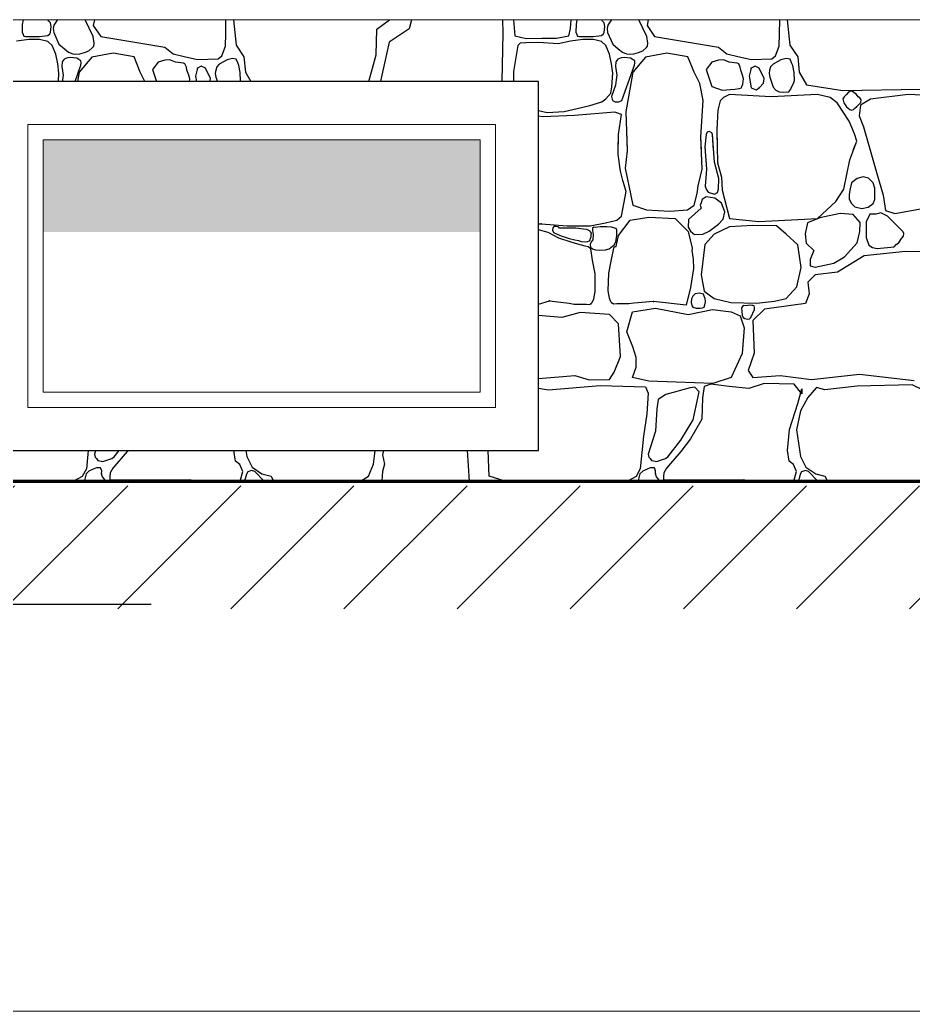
# Model space of a CAD drawing. Header units: feet. Extents: x -10410 to 374725, y -46422 to 88923.
# Drawn here: x 252206 to 253658, y 576 to 2187 of the extents above; entities that cross this region are included whole.
import ezdxf

# ---------------------------------------------------------------- set-up
doc = ezdxf.new("R2010")
doc.units = ezdxf.units.FT
doc.header["$MEASUREMENT"] = 0
for name, color, linetype, lineweight, true_color in [('2D - Общий_Ном._пера__118', 7, 'Continuous', 5, 0x573938), ('Конструктив - Стены Несущие_Ном._пера__87', 7, 'Continuous', 25, 0x6a6a6a), ('Местность - Рельеф_Ном._пера__93', 7, 'Continuous', 25, 0xa2a233)]:
    doc.layers.add(name, color=color, linetype=linetype, lineweight=lineweight, true_color=true_color)
for name, color, linetype, lineweight in [('Конструктив - Перекрытия_Ном._пера__1', 7, 'Continuous', 20), ('Конструктив - Стены Несущие_Ном._пера__120', 7, 'Continuous', 5), ('Местность - Рельеф_Ном._пера__53', 54, 'Continuous', 80), ('Размер - Общий_Ном._пера__120', 7, 'Continuous', 5)]:
    doc.layers.add(name, color=color, linetype=linetype, lineweight=lineweight)

# ---------------------------------------------------------------- blocks, each defined once
blk = doc.blocks.new('*X40')
at = {"layer": 'Конструктив - Стены Несущие_Ном._пера__87', "linetype": 'Continuous'}
for p, q in [((252210.4, 2179.4), (252210.3, 2167.3)), ((252211.8, 2187.2), (252210.4, 2179.4)), ((252253.6, 2185.3), (252252.2, 2187.2)), ((252256.3, 2182.2), (252253.6, 2185.3)), ((252257.2, 2176.2), (252256.3, 2182.2)), ((252256.4, 2166.4), (252257.2, 2176.2)), ((252262, 2178.7), (252260.8, 2173.3)), ((252267.3, 2186.8), (252262, 2178.7)), ((252268.5, 2187.2), (252267.3, 2186.8)), ((252325.4, 2160.2), (252312.7, 2187.2)), ((252327.6, 2187.2), (252325.8, 2178.1)), ((252325.8, 2178.1), (252337.9, 2160.3)), ((252541.2, 2164.6), (252541.4, 2187.2)), ((252553.7, 2187.2), (252557.9, 2146.2)), ((252786.7, 2171.9), (252807.4, 2187.2)), ((252843, 2187.2), (252839.2, 2172.4)), ((252991.8, 2165.5), (252991.4, 2187.2)), ((253008.8, 2187.2), (253011.1, 2161)), ((253101.7, 2173), (253102.7, 2187.2)), ((253110.4, 2179.4), (253110.3, 2167.3)), ((253111.8, 2187.2), (253110.4, 2179.4)), ((253153.6, 2185.3), (253152.2, 2187.2)), ((253156.3, 2182.2), (253153.6, 2185.3)), ((253157.2, 2176.2), (253156.3, 2182.2)), ((253156.4, 2166.4), (253157.2, 2176.2)), ((253162, 2178.7), (253160.8, 2173.3)), ((253167.3, 2186.8), (253162, 2178.7)), ((253168.5, 2187.2), (253167.3, 2186.8)), ((253225.4, 2160.2), (253212.7, 2187.2)), ((253227.6, 2187.2), (253225.8, 2178.1)), ((253225.8, 2178.1), (253237.9, 2160.3)), ((253441.2, 2164.6), (253441.4, 2187.2)), ((253453.7, 2187.2), (253457.9, 2146.2)), ((252210.3, 2167.3), (252211.8, 2163.1)), ((252211.8, 2163.1), (252212.8, 2160.7)), ((252212.8, 2160.7), (252215.7, 2160.2)), ((252215.7, 2160.2), (252238.3, 2160.2)), ((252238.3, 2160.2), (252247.7, 2161)), ((252247.7, 2161), (252252, 2162)), ((252252, 2162), (252255.2, 2164.4)), ((252255.2, 2164.4), (252256.4, 2166.4)), ((252260.8, 2173.3), (252261.8, 2166.6)), ((252261.8, 2166.6), (252270.1, 2147.4)), ((252327.2, 2149.3), (252325.4, 2160.2)), ((252337.9, 2160.3), (252441.9, 2142.6)), ((252540.7, 2144.5), (252541.2, 2164.6)), ((252785.7, 2130.1), (252786.7, 2171.9)), ((252839.2, 2172.4), (252807, 2150.9)), ((252990.4, 2087.2), (252991.8, 2165.5)), ((253011.1, 2161), (253029.3, 2156.9)), ((253078.9, 2157.3), (253098.8, 2161)), ((253098.8, 2161), (253101.7, 2173)), ((253110.3, 2167.3), (253111.8, 2163.1)), ((253111.8, 2163.1), (253112.8, 2160.7)), ((253112.8, 2160.7), (253115.7, 2160.2)), ((253115.7, 2160.2), (253138.3, 2160.2)), ((253138.3, 2160.2), (253147.7, 2161)), ((253147.7, 2161), (253152, 2162)), ((253152, 2162), (253155.2, 2164.4)), ((253155.2, 2164.4), (253156.4, 2166.4)), ((253160.8, 2173.3), (253161.8, 2166.6)), ((253161.8, 2166.6), (253170.1, 2147.4)), ((253227.2, 2149.3), (253225.4, 2160.2)), ((253237.9, 2160.3), (253341.9, 2142.6)), ((253440.7, 2144.5), (253441.2, 2164.6)), ((252221.6, 2155.3), (252201.2, 2152.5)), ((252238.7, 2155), (252221.6, 2155.3)), ((252251.9, 2152.1), (252238.7, 2155)), ((252259, 2145.3), (252251.9, 2152.1)), ((252264.9, 2131.6), (252259, 2145.3)), ((252270.1, 2147.4), (252278.9, 2139.8)), ((252324.8, 2142), (252326.5, 2144.6)), ((252326.5, 2144.6), (252327.2, 2149.3)), ((252534.7, 2128.7), (252540.7, 2144.5)), ((252557.9, 2146.2), (252570.7, 2127.1)), ((252807, 2150.9), (252792.9, 2087.7)), ((253015.8, 2145.3), (253008.6, 2103.4)), ((253019.6, 2149.5), (253015.8, 2145.3)), ((253028.6, 2149.8), (253019.6, 2149.5)), ((253049.5, 2150.1), (253028.6, 2149.8)), ((253029.3, 2156.9), (253054.8, 2157.2)), ((253081.2, 2148.1), (253049.5, 2150.1)), ((253054.8, 2157.2), (253078.9, 2157.3)), ((253101.2, 2152.5), (253081.2, 2148.1)), ((253121.6, 2155.3), (253101.2, 2152.5)), ((253138.7, 2155), (253121.6, 2155.3)), ((253151.9, 2152.1), (253138.7, 2155)), ((253159, 2145.3), (253151.9, 2152.1)), ((253164.9, 2131.6), (253159, 2145.3)), ((253170.1, 2147.4), (253178.9, 2139.8)), ((253224.8, 2142), (253226.5, 2144.6)), ((253226.5, 2144.6), (253227.2, 2149.3)), ((253434.7, 2128.7), (253440.7, 2144.5)), ((253457.9, 2146.2), (253470.7, 2127.1)), ((252268.2, 2115.6), (252264.9, 2131.6)), ((252278.9, 2139.8), (252285.8, 2134.4)), ((252285.8, 2134.4), (252292.6, 2131.9)), ((252292.6, 2131.9), (252296.8, 2131.6)), ((252296.8, 2131.6), (252304.1, 2132.1)), ((252304.1, 2132.1), (252311.7, 2133.9)), ((252311.7, 2133.9), (252318.8, 2137)), ((252318.8, 2137), (252324.8, 2142)), ((252358, 2132.8), (252323.3, 2126.4)), ((252392.2, 2127.3), (252358, 2132.8)), ((252402.3, 2102.1), (252392.2, 2127.3)), ((252441.9, 2142.6), (252455.7, 2131.7)), ((252455.7, 2131.7), (252473.5, 2127.5)), ((252473.5, 2127.5), (252495.5, 2122.5)), ((252528.6, 2123.6), (252534.7, 2128.7)), ((252773.7, 2087.2), (252785.7, 2130.1)), ((253168.2, 2115.6), (253164.9, 2131.6)), ((253178.9, 2139.8), (253185.8, 2134.4)), ((253185.8, 2134.4), (253192.6, 2131.9)), ((253192.6, 2131.9), (253196.8, 2131.6)), ((253196.8, 2131.6), (253204.1, 2132.1)), ((253204.1, 2132.1), (253211.7, 2133.9)), ((253211.7, 2133.9), (253218.8, 2137)), ((253218.8, 2137), (253224.8, 2142)), ((253258, 2132.8), (253223.3, 2126.4)), ((253292.2, 2127.3), (253258, 2132.8)), ((253302.3, 2102.1), (253292.2, 2127.3)), ((253341.9, 2142.6), (253355.7, 2131.7)), ((253355.7, 2131.7), (253373.5, 2127.5)), ((253373.5, 2127.5), (253395.5, 2122.5)), ((253428.6, 2123.6), (253434.7, 2128.7)), ((252270.1, 2100.4), (252268.2, 2115.6)), ((252275.3, 2118.9), (252274.7, 2111.2)), ((252274.7, 2111.2), (252277, 2097.2)), ((252278.4, 2123.2), (252275.3, 2118.9)), ((252283.7, 2125.4), (252278.4, 2123.2)), ((252288.5, 2126), (252283.7, 2125.4)), ((252299.1, 2124.8), (252288.5, 2126)), ((252296.2, 2087.2), (252305.7, 2113.3)), ((252305.8, 2120.4), (252299.1, 2124.8)), ((252323.3, 2126.4), (252302.8, 2102.1)), ((252305.7, 2113.3), (252306.1, 2117.5)), ((252306.1, 2117.5), (252305.8, 2120.4)), ((252431.3, 2118.2), (252422.1, 2106.5)), ((252441.9, 2121.8), (252431.3, 2118.2)), ((252449.9, 2122.4), (252441.9, 2121.8)), ((252451.6, 2121.6), (252449.9, 2122.4)), ((252459.5, 2118.2), (252451.6, 2121.6)), ((252472.5, 2116.7), (252459.5, 2118.2)), ((252474.9, 2115.5), (252472.5, 2116.7)), ((252477.3, 2110), (252474.9, 2115.5)), ((252501.3, 2112), (252495.2, 2108.8)), ((252495.5, 2122.5), (252528.6, 2123.6)), ((252508.3, 2108.8), (252501.3, 2112)), ((252530.6, 2115), (252526.6, 2110.7)), ((252543.4, 2122.4), (252530.6, 2115)), ((252552.1, 2124.4), (252543.4, 2122.4)), ((252558.3, 2123.5), (252552.1, 2124.4)), ((252560.8, 2117.4), (252558.3, 2123.5)), ((252562.6, 2112.8), (252560.8, 2117.4)), ((252564.7, 2101.5), (252562.6, 2112.8)), ((252570.7, 2127.1), (252573.2, 2102.1)), ((253170.1, 2100.4), (253168.2, 2115.6)), ((253175.3, 2118.9), (253174.7, 2111.2)), ((253174.7, 2111.2), (253177, 2097.2)), ((253178.4, 2123.2), (253175.3, 2118.9)), ((253183.7, 2125.4), (253178.4, 2123.2)), ((253188.5, 2126), (253183.7, 2125.4)), ((253184.9, 2056.3), (253205.7, 2113.3)), ((253199.1, 2124.8), (253188.5, 2126)), ((253205.8, 2120.4), (253199.1, 2124.8)), ((253223.3, 2126.4), (253202.8, 2102.1)), ((253205.7, 2113.3), (253206.1, 2117.5)), ((253206.1, 2117.5), (253205.8, 2120.4)), ((253331.3, 2118.2), (253322.1, 2106.5)), ((253341.9, 2121.8), (253331.3, 2118.2)), ((253349.9, 2122.4), (253341.9, 2121.8)), ((253351.6, 2121.6), (253349.9, 2122.4)), ((253359.5, 2118.2), (253351.6, 2121.6)), ((253372.5, 2116.7), (253359.5, 2118.2)), ((253374.9, 2115.5), (253372.5, 2116.7)), ((253377.3, 2110), (253374.9, 2115.5)), ((253401.3, 2112), (253395.2, 2108.8)), ((253395.5, 2122.5), (253428.6, 2123.6)), ((253408.3, 2108.8), (253401.3, 2112)), ((253430.6, 2115), (253426.6, 2110.7)), ((253443.4, 2122.4), (253430.6, 2115)), ((253452.1, 2124.4), (253443.4, 2122.4)), ((253458.3, 2123.5), (253452.1, 2124.4)), ((253460.8, 2117.4), (253458.3, 2123.5)), ((253462.6, 2112.8), (253460.8, 2117.4)), ((253464.7, 2101.5), (253462.6, 2112.8)), ((253470.7, 2127.1), (253473.2, 2102.1)), ((252269.2, 2087.2), (252270.1, 2100.4)), ((252277, 2097.2), (252275.8, 2089.8)), ((252302.8, 2102.1), (252300.1, 2087.2)), ((252409.7, 2087.2), (252402.3, 2102.1)), ((252422.1, 2106.5), (252428.5, 2087.2)), ((252478.1, 2105.3), (252477.3, 2110)), ((252481.2, 2097.2), (252478.1, 2105.3)), ((252482.8, 2091.2), (252481.2, 2097.2)), ((252495.2, 2108.8), (252492, 2095.6)), ((252492, 2095.6), (252493.4, 2087.2)), ((252516.3, 2091.9), (252508.3, 2108.8)), ((252525, 2105.3), (252524.2, 2100.1)), ((252524.2, 2100.1), (252525.2, 2094.2)), ((252526.6, 2110.7), (252525, 2105.3)), ((252565.3, 2088.2), (252564.7, 2101.5)), ((252573.2, 2102.1), (252581.7, 2087.2)), ((253008.6, 2103.4), (253008.8, 2087.2)), ((253168.5, 2078.3), (253170.1, 2100.4)), ((253177, 2097.2), (253175.8, 2089.8)), ((253202.8, 2102.1), (253191.1, 2037.7)), ((253311.5, 2083.5), (253302.3, 2102.1)), ((253322.1, 2106.5), (253331.3, 2078.8)), ((253378.1, 2105.3), (253377.3, 2110)), ((253381.2, 2097.2), (253378.1, 2105.3)), ((253382.8, 2091.2), (253381.2, 2097.2)), ((253395.2, 2108.8), (253392, 2095.6)), ((253392, 2095.6), (253395.2, 2076.6)), ((253416.3, 2091.9), (253408.3, 2108.8)), ((253425, 2105.3), (253424.2, 2100.1)), ((253424.2, 2100.1), (253425.2, 2094.2)), ((253426.6, 2110.7), (253425, 2105.3)), ((253465.3, 2088.2), (253464.7, 2101.5)), ((253473.2, 2102.1), (253484.9, 2081.8)), ((252275.8, 2089.8), (252275.4, 2087.2)), ((252482.2, 2087.2), (252482.8, 2091.2)), ((252515.5, 2087.2), (252516.3, 2091.9)), ((252525.2, 2094.2), (252527.5, 2087.2)), ((252565, 2087.2), (252565.3, 2088.2)), ((252792.9, 2087.7), (252793, 2087.2)), ((253174.3, 2081.2), (253168.1, 2062.4)), ((253175.8, 2089.8), (253174.3, 2081.2)), ((253317.2, 2056.3), (253311.5, 2083.5)), ((253331.3, 2078.8), (253348.1, 2073.1)), ((253379.1, 2076.9), (253380.1, 2078.8)), ((253380.1, 2078.8), (253381.5, 2082.8)), ((253381.5, 2082.8), (253382.8, 2091.2)), ((253408.3, 2076.6), (253415, 2084)), ((253415, 2084), (253416.3, 2091.9)), ((253425.2, 2094.2), (253430.6, 2077.8)), ((253460.8, 2077.8), (253463, 2081.6)), ((253463, 2081.6), (253465.3, 2088.2)), ((253484.9, 2081.8), (253544.1, 2072.6)), ((253159, 2058.8), (253167, 2067.8)), ((253167, 2067.8), (253168.5, 2078.3)), ((253348.1, 2073.1), (253368.5, 2074.3)), ((253360, 2065.7), (253350.1, 2061.2)), ((253427.4, 2062), (253360, 2065.7)), ((253368.5, 2074.3), (253375.6, 2075.6)), ((253375.6, 2075.6), (253379.1, 2076.9)), ((253395.2, 2076.6), (253403, 2073.3)), ((253403, 2073.3), (253408.3, 2076.6)), ((253502.8, 2065.7), (253427.4, 2062)), ((253430.6, 2077.8), (253435.2, 2072.8)), ((253435.2, 2072.8), (253440.5, 2070)), ((253440.5, 2070), (253447.9, 2069.9)), ((253447.9, 2069.9), (253456.2, 2070.1)), ((253456.2, 2070.1), (253457.8, 2072.1)), ((253457.8, 2072.1), (253459.6, 2074.5)), ((253459.6, 2074.5), (253460.8, 2077.8)), ((253523.5, 2061.2), (253502.8, 2065.7)), ((253544.1, 2072.6), (253670.1, 2074.6)), ((253550, 2065.7), (253546.4, 2062)), ((253553.3, 2069.9), (253550, 2065.7)), ((253556.5, 2071.3), (253553.3, 2069.9)), ((253559.7, 2070.6), (253556.5, 2071.3)), ((253566.1, 2065.7), (253559.7, 2070.6)), ((253568.9, 2061.8), (253566.1, 2065.7)), ((253650.3, 2065.7), (253589.1, 2058.5)), ((253759.5, 2060.2), (253650.3, 2065.7)), ((253112.4, 2043.3), (253132.9, 2047.8)), ((253132.9, 2047.8), (253152.4, 2054.1)), ((253152.4, 2054.1), (253159, 2058.8)), ((253168.1, 2062.4), (253169.5, 2056)), ((253169.5, 2056), (253173.8, 2053.7)), ((253173.8, 2053.7), (253179.9, 2054)), ((253179.9, 2054), (253184.9, 2056.3)), ((253313.5, 1997.1), (253317.2, 2056.3)), ((253344.9, 2055.3), (253340.7, 2040.4)), ((253350.1, 2061.2), (253344.9, 2055.3)), ((253534.9, 2052.3), (253523.5, 2061.2)), ((253554.5, 2022.3), (253534.9, 2052.3)), ((253546.4, 2062), (253544.3, 2058.7)), ((253544.3, 2058.7), (253545.4, 2052.5)), ((253545.4, 2052.5), (253550, 2045.9)), ((253566.1, 2045.9), (253573.2, 2052.7)), ((253571.8, 2060.2), (253568.9, 2061.8)), ((253572.5, 2048.6), (253570.8, 2031)), ((253573.7, 2057), (253571.8, 2060.2)), ((253589.1, 2058.5), (253572.5, 2048.6)), ((253573.2, 2052.7), (253573.7, 2057)), ((253049.4, 2039.9), (253063.5, 2036.6)), ((253056.7, 2029.8), (253049.4, 2030.7)), ((253108.2, 2031.5), (253056.7, 2029.8)), ((253063.5, 2036.6), (253091.4, 2038.1)), ((253091.4, 2038.1), (253112.4, 2043.3)), ((253173.4, 2037.2), (253108.2, 2031.5)), ((253184.3, 2033.1), (253173.4, 2037.2)), ((253179.2, 2001), (253184.3, 2033.1)), ((253191.1, 2037.7), (253193.6, 1974.5)), ((253340.7, 2040.4), (253339, 2009.2)), ((253550, 2045.9), (253555.6, 2041.4)), ((253555.6, 2041.4), (253558.4, 2040.6)), ((253558.4, 2040.6), (253561.4, 2041.5)), ((253561.4, 2041.5), (253563.4, 2043.6)), ((253563.4, 2043.6), (253566.1, 2045.9)), ((253570.8, 2031), (253577.8, 2013.4)), ((253563.1, 2002), (253554.5, 2022.3)), ((253178.7, 1968.5), (253179.2, 2001)), ((253321.7, 2001), (253319.8, 1980.9)), ((253323.5, 2004.5), (253321.7, 2001)), ((253327.5, 2005.9), (253323.5, 2004.5)), ((253331.2, 2003.4), (253327.5, 2005.9)), ((253332.3, 2001), (253331.2, 2003.4)), ((253335.5, 1955.6), (253332.3, 2001)), ((253339, 2009.2), (253340.2, 1955)), ((253566.6, 1990.1), (253563.1, 2002)), ((253577.8, 2013.4), (253599.3, 1937.6)), ((253315.5, 1944.6), (253313.5, 1997.1)), ((253555.2, 1959.7), (253566.6, 1990.1)), ((253182.6, 1941.3), (253178.7, 1968.5)), ((253193.6, 1974.5), (253190.1, 1946)), ((253319.8, 1980.9), (253322.6, 1944.3)), ((253342.3, 1929.5), (253335.5, 1955.6)), ((253340.2, 1955), (253346.9, 1931.2)), ((253545.8, 1912.1), (253555.2, 1959.7)), ((253186.7, 1926.1), (253182.6, 1941.3)), ((253190.1, 1946), (253202.8, 1886.1)), ((253308.8, 1917.6), (253315.5, 1944.6)), ((253322.6, 1944.3), (253320.4, 1916.7)), ((253599.3, 1937.6), (253609.7, 1902)), ((253192.1, 1908.1), (253186.7, 1926.1)), ((253342.1, 1912.1), (253342.3, 1929.5)), ((253346.9, 1931.2), (253348.1, 1910.6)), ((253558.3, 1922), (253555.5, 1910.3)), ((253567.1, 1929.1), (253558.3, 1922)), ((253577.3, 1932), (253567.1, 1929.1)), ((253585.5, 1929.6), (253577.3, 1932)), ((253593.5, 1922), (253585.5, 1929.6)), ((253595.8, 1913.4), (253593.5, 1922)), ((253184.3, 1867.8), (253192.1, 1908.1)), ((253302.3, 1886.1), (253307.5, 1904.7)), ((253307.5, 1904.7), (253308.8, 1917.6)), ((253320.4, 1916.7), (253321.7, 1912.1)), ((253321.7, 1912.1), (253325.4, 1907)), ((253325.4, 1907), (253335.3, 1903.9)), ((253335.3, 1903.9), (253340.4, 1906.5)), ((253340.4, 1906.5), (253342.1, 1912.1)), ((253348.1, 1910.6), (253360, 1864.3)), ((253532.4, 1892), (253545.8, 1912.1)), ((253554.3, 1903), (253554.2, 1895.6)), ((253555.5, 1910.3), (253554.3, 1903)), ((253596.1, 1904), (253595.8, 1913.4)), ((253596.1, 1895), (253596.1, 1904)), ((253609.7, 1902), (253613.2, 1877.4)), ((253202.8, 1886.1), (253225.1, 1878.4)), ((253291.4, 1878.4), (253302.3, 1886.1)), ((253313.8, 1890), (253312.4, 1885.8)), ((253312.4, 1885.8), (253313.8, 1880.9)), ((253315.6, 1895.4), (253313.8, 1890)), ((253321.7, 1899.4), (253315.6, 1895.4)), ((253329.1, 1898.5), (253321.7, 1899.4)), ((253336.1, 1897.4), (253329.1, 1898.5)), ((253347.1, 1889.1), (253336.1, 1897.4)), ((253352.5, 1875.1), (253347.1, 1889.1)), ((253502.8, 1864.3), (253532.4, 1892)), ((253554.2, 1895.6), (253558.3, 1888.8)), ((253558.3, 1888.8), (253563.5, 1883.2)), ((253585.3, 1882.5), (253593.5, 1888.8)), ((253593.5, 1888.8), (253596.1, 1895)), ((253225.1, 1878.4), (253262.7, 1876.2)), ((253262.7, 1876.2), (253291.4, 1878.4)), ((253313.8, 1880.9), (253293, 1862.4)), ((253349.6, 1863), (253352.5, 1875.1)), ((253539.9, 1872.5), (253506.9, 1865.5)), ((253560.9, 1870.7), (253539.9, 1872.5)), ((253572, 1857.9), (253560.9, 1870.7)), ((253563.5, 1883.2), (253574.7, 1880.4)), ((253574.7, 1880.4), (253585.3, 1882.5)), ((253587.7, 1871.5), (253582.1, 1859.1)), ((253597.4, 1871.2), (253587.7, 1871.5)), ((253606, 1873.4), (253597.4, 1871.2)), ((253616.4, 1868.3), (253606, 1873.4)), ((253613.2, 1877.4), (253628.8, 1872.2)), ((253628.8, 1872.2), (253685.2, 1882.6)), ((253049.4, 1855.4), (253053.7, 1855.6)), ((253053.7, 1855.6), (253095.8, 1852.4)), ((253133.5, 1852.4), (253158.5, 1857.4)), ((253158.5, 1857.4), (253176.7, 1861.8)), ((253176.7, 1861.8), (253184.3, 1867.8)), ((253179.6, 1836.9), (253198.5, 1861.6)), ((253198.5, 1861.6), (253228.5, 1866.3)), ((253228.5, 1866.3), (253271.6, 1864.3)), ((253271.6, 1864.3), (253292.6, 1843.3)), ((253293, 1862.4), (253292.4, 1850.3)), ((253327, 1843.9), (253341.7, 1855.2)), ((253341.7, 1855.2), (253349.6, 1863)), ((253360, 1864.3), (253407.3, 1859.4)), ((253407.3, 1859.4), (253502.8, 1864.3)), ((253486.4, 1857.4), (253482.6, 1839.4)), ((253506.9, 1865.5), (253486.4, 1857.4)), ((253571.8, 1843), (253572, 1857.9)), ((253582.1, 1859.1), (253581.7, 1833.6)), ((253642.1, 1842.5), (253616.4, 1868.3)), ((253065.3, 1841.3), (253049.4, 1845.6)), ((253082.4, 1832.5), (253065.3, 1841.3)), ((253072.7, 1849.1), (253072, 1845.1)), ((253072, 1845.1), (253073.7, 1841.3)), ((253074.4, 1851.1), (253072.7, 1849.1)), ((253073.7, 1841.3), (253084.5, 1836.8)), ((253078, 1851.4), (253074.4, 1851.1)), ((253080.6, 1850.9), (253078, 1851.4)), ((253082.6, 1850), (253080.6, 1850.9)), ((253083.6, 1848.8), (253082.6, 1850)), ((253090.1, 1848.3), (253083.6, 1848.8)), ((253110, 1848.4), (253090.1, 1848.3)), ((253095.8, 1852.4), (253133.5, 1852.4)), ((253122.7, 1847.2), (253110, 1848.4)), ((253127.8, 1846.4), (253122.7, 1847.2)), ((253132.3, 1844.2), (253127.8, 1846.4)), ((253134.2, 1842.5), (253132.3, 1844.2)), ((253135.3, 1840.3), (253134.2, 1842.5)), ((253134.8, 1835.2), (253135, 1837.8)), ((253135, 1837.8), (253135.3, 1840.3)), ((253137.4, 1848.4), (253137.2, 1844.6)), ((253137.2, 1844.6), (253138.3, 1838.5)), ((253139.3, 1850.2), (253137.4, 1848.4)), ((253138.3, 1838.5), (253137.7, 1829.6)), ((253141.5, 1849.9), (253139.3, 1850.2)), ((253149.5, 1850.5), (253141.5, 1849.9)), ((253160.6, 1851), (253149.5, 1850.5)), ((253167.9, 1850.3), (253160.6, 1851)), ((253173.4, 1848.4), (253167.9, 1850.3)), ((253175.8, 1848), (253173.4, 1848.4)), ((253177, 1845.4), (253175.8, 1848)), ((253176.6, 1836.4), (253177, 1845.4)), ((253292.4, 1850.3), (253296.7, 1843.7)), ((253292.6, 1843.3), (253299, 1815.9)), ((253296.7, 1843.7), (253302.7, 1838)), ((253302.7, 1838), (253316.4, 1839)), ((253316.4, 1839), (253327, 1843.9)), ((253334.8, 1839), (253319.7, 1822)), ((253360, 1850.7), (253334.8, 1839)), ((253397.7, 1852.7), (253360, 1850.7)), ((253436.3, 1852.4), (253397.7, 1852.7)), ((253451.7, 1839), (253436.3, 1852.4)), ((253471, 1821.7), (253451.7, 1839)), ((253482.6, 1839.4), (253484.6, 1824.4)), ((253567.5, 1824.6), (253571.8, 1843)), ((253643.1, 1839.9), (253642.1, 1842.5)), ((253642.5, 1835.7), (253643.1, 1839.9)), ((253102.4, 1825.7), (253082.4, 1832.5)), ((253084.5, 1836.8), (253099.5, 1832)), ((253099.5, 1832), (253108.6, 1829.6)), ((253113.4, 1822.3), (253102.4, 1825.7)), ((253108.6, 1829.6), (253114.3, 1828.6)), ((253125.3, 1819.2), (253113.4, 1822.3)), ((253114.3, 1828.6), (253118.8, 1827.1)), ((253118.8, 1827.1), (253126.3, 1826.4)), ((253126.3, 1826.4), (253129.8, 1826.7)), ((253129.8, 1826.7), (253132.3, 1827.9)), ((253132.3, 1827.9), (253133.6, 1829.5)), ((253134.8, 1826.1), (253133.2, 1822.2)), ((253133.2, 1822.2), (253134.1, 1817.9)), ((253133.6, 1829.5), (253134.1, 1831.8)), ((253134.1, 1831.8), (253134.8, 1835.2)), ((253137.7, 1829.6), (253134.8, 1826.1)), ((253164.2, 1814.9), (253172.6, 1821.5)), ((253172.6, 1821.5), (253175.1, 1826.4)), ((253175.1, 1826.4), (253176.6, 1836.4)), ((253175.9, 1819), (253179.6, 1836.9)), ((253319.7, 1822), (253313.7, 1772.7)), ((253476.2, 1784.8), (253471, 1821.7)), ((253484.6, 1824.4), (253497, 1812.3)), ((253547, 1801.9), (253567.5, 1824.6)), ((253581.7, 1833.6), (253586.2, 1821.1)), ((253586.2, 1821.1), (253592, 1816.9)), ((253627.6, 1818.2), (253631.3, 1822.4)), ((253631.2, 1822.2), (253635.5, 1825.9)), ((253635.5, 1825.9), (253639.6, 1831.5)), ((253639.6, 1831.5), (253642.5, 1835.7)), ((253130.4, 1818.2), (253125.3, 1819.2)), ((253134.3, 1814.9), (253130.4, 1818.2)), ((253134.1, 1817.9), (253137.4, 1814.9)), ((253137.4, 1796.5), (253134.3, 1814.9)), ((253137.4, 1814.9), (253141.9, 1813.6)), ((253141.9, 1813.6), (253148.9, 1812.9)), ((253148.9, 1812.9), (253158.1, 1813.1)), ((253158.1, 1813.1), (253164.2, 1814.9)), ((253168.2, 1797.6), (253171.8, 1815.9)), ((253171.8, 1815.9), (253172.9, 1818.7)), ((253172.9, 1818.7), (253175.9, 1819)), ((253299, 1815.9), (253298.5, 1812.1)), ((253298.5, 1812.1), (253300.9, 1798)), ((253497, 1812.3), (253490.8, 1797.7)), ((253645.9, 1810.8), (253578.5, 1803.4)), ((253592, 1816.9), (253599.8, 1815.5)), ((253599.8, 1815.5), (253627.6, 1818.2)), ((253676.8, 1810.3), (253645.9, 1810.8)), ((253141.4, 1774.4), (253137.4, 1796.5)), ((253163.6, 1775.6), (253168.2, 1797.6)), ((253300.9, 1798), (253301.1, 1783.2)), ((253490.8, 1797.7), (253491.1, 1787.3)), ((253499, 1785.1), (253529.2, 1791.7)), ((253529.2, 1791.7), (253547, 1801.9)), ((253578.5, 1803.4), (253535.1, 1777.1)), ((253141.4, 1745.6), (253141.4, 1774.4)), ((253162.8, 1746.7), (253163.6, 1775.6)), ((253301.1, 1783.2), (253296.5, 1752.3)), ((253313.7, 1772.7), (253318.9, 1746.2)), ((253469.5, 1753.3), (253476.2, 1784.8)), ((253499, 1772.9), (253487.3, 1761)), ((253491.1, 1787.3), (253499, 1785.1)), ((253535.1, 1777.1), (253499, 1772.9)), ((253487.3, 1761), (253489.1, 1741.7)), ((253139.3, 1733.9), (253141.4, 1745.6)), ((253164.6, 1735), (253162.8, 1746.7)), ((253296.5, 1752.3), (253289.3, 1723.3)), ((253304.3, 1741.6), (253300.3, 1738)), ((253310.9, 1743.1), (253304.3, 1741.6)), ((253317.6, 1741.5), (253310.9, 1743.1)), ((253318.9, 1738), (253317.6, 1741.5)), ((253318.9, 1746.2), (253334.8, 1734)), ((253451.7, 1734), (253469.5, 1753.3)), ((253489.1, 1741.7), (253483.4, 1726.1)), ((253049.4, 1725.1), (253067.4, 1730.2)), ((253067.4, 1730.2), (253099.4, 1726.7)), ((253099.4, 1726.7), (253107.4, 1725.2)), ((253107.4, 1725.2), (253127.2, 1724.9)), ((253127.2, 1724.9), (253132.3, 1724.3)), ((253132.3, 1724.3), (253134.3, 1725.6)), ((253134.3, 1725.6), (253136.9, 1727.6)), ((253136.9, 1727.6), (253139.3, 1733.9)), ((253166.9, 1728.7), (253164.6, 1735)), ((253169.4, 1726.6), (253166.9, 1728.7)), ((253171.3, 1725.2), (253169.4, 1726.6)), ((253176.5, 1725.7), (253171.3, 1725.2)), ((253196.3, 1725.5), (253176.5, 1725.7)), ((253204.3, 1726.7), (253196.3, 1725.5)), ((253236.4, 1729.4), (253204.3, 1726.7)), ((253289.3, 1723.3), (253236.4, 1729.4)), ((253298, 1733.9), (253297.6, 1727.5)), ((253297.6, 1727.5), (253298.4, 1722.6)), ((253300.3, 1738), (253298, 1733.9)), ((253320.4, 1734.2), (253318.9, 1738)), ((253319.9, 1723.7), (253320.7, 1728.9)), ((253320.7, 1728.9), (253320.4, 1734.2)), ((253334.8, 1734), (253361.8, 1727.6)), ((253361.8, 1727.6), (253403.6, 1726.4)), ((253403.6, 1726.4), (253433.1, 1729.8)), ((253483.4, 1726.1), (253416.5, 1716.9)), ((253433.1, 1729.8), (253451.7, 1734)), ((253117.1, 1711.5), (253087.6, 1703.3)), ((253164.6, 1708), (253117.1, 1711.5)), ((253192.9, 1679.8), (253202, 1712.5)), ((253202, 1712.5), (253239.4, 1718.4)), ((253239.4, 1718.4), (253292.9, 1708)), ((253292.9, 1708), (253332.3, 1716.2)), ((253298.4, 1722.6), (253300.3, 1720.4)), ((253300.3, 1720.4), (253305.6, 1718.6)), ((253305.6, 1718.6), (253312, 1718.5)), ((253312, 1718.5), (253316, 1718.9)), ((253316, 1718.9), (253318.9, 1720.4)), ((253318.9, 1720.4), (253319.9, 1723.7)), ((253332.3, 1716.2), (253362.8, 1712.5)), ((253362.8, 1712.5), (253377.4, 1705.8)), ((253381.9, 1722.6), (253379.6, 1719.2)), ((253379.6, 1719.2), (253379.9, 1712.5)), ((253379.9, 1712.5), (253380.4, 1707.3)), ((253387.2, 1722.2), (253381.9, 1722.6)), ((253392.3, 1723.3), (253387.2, 1722.2)), ((253396.4, 1723.1), (253392.3, 1723.3)), ((253394.6, 1703.6), (253400.5, 1716.5)), ((253397.7, 1722.6), (253396.4, 1723.1)), ((253399.7, 1722.3), (253397.7, 1722.6)), ((253416.5, 1716.9), (253397.7, 1698.6)), ((253400.4, 1719.9), (253399.7, 1722.3)), ((253400.5, 1716.5), (253400.4, 1719.9)), ((253087.6, 1703.3), (253049.4, 1706.5)), ((253179.5, 1693.2), (253164.6, 1708)), ((253182.7, 1639.9), (253179.5, 1693.2)), ((253377.4, 1705.8), (253383.8, 1686.7)), ((253380.4, 1707.3), (253381.9, 1703.6)), ((253381.9, 1703.6), (253384.6, 1701.7)), ((253384.6, 1701.7), (253388.7, 1700.8)), ((253388.7, 1700.8), (253392.4, 1701.4)), ((253392.4, 1701.4), (253394.6, 1703.6)), ((253397.7, 1698.6), (253399.9, 1645.6)), ((253202.8, 1655.8), (253192.9, 1679.8)), ((253383.8, 1686.7), (253380.6, 1645.1)), ((253208, 1638.2), (253202.8, 1655.8)), ((253380.6, 1645.1), (253362.8, 1605.7)), ((253399.9, 1645.6), (253390, 1617.4)), ((253172.5, 1614.4), (253182.7, 1639.9)), ((253208.2, 1622.8), (253208, 1638.2)), ((253164.6, 1602.5), (253172.5, 1614.4)), ((253202, 1605.7), (253208.2, 1622.8)), ((253390, 1617.4), (253397.7, 1605.7)), ((253049.4, 1604.1), (253108.6, 1609.2)), ((253108.6, 1609.2), (253131.7, 1601.8)), ((253131.7, 1601.8), (253164.6, 1602.5)), ((253228.5, 1600), (253202, 1605.7)), ((253272.9, 1598.3), (253228.5, 1600)), ((253332.8, 1595.8), (253272.9, 1598.3)), ((253362.8, 1605.7), (253332.8, 1595.8)), ((253416, 1595.8), (253391.2, 1588.1)), ((253397.7, 1605.7), (253442, 1609)), ((253465.1, 1595.1), (253416, 1595.8)), ((253442, 1609), (253493, 1602.5)), ((253493, 1602.5), (253571.3, 1611.4)), ((253571.3, 1611.4), (253660, 1600.8)), ((253049.4, 1588.3), (253065.5, 1585.9)), ((253065.5, 1585.9), (253149.5, 1592.6)), ((253149.5, 1592.6), (253223.5, 1590.4)), ((253223.5, 1590.4), (253227.5, 1580.5)), ((253227.5, 1580.5), (253225.3, 1547)), ((253296.1, 1588.9), (253256.5, 1578.2)), ((253303.6, 1589.9), (253296.1, 1588.9)), ((253300.8, 1536.9), (253310.6, 1582.5)), ((253310.6, 1582.5), (253303.6, 1589.9)), ((253318.9, 1591.1), (253316.2, 1573)), ((253329.3, 1595.1), (253318.9, 1591.1)), ((253359.5, 1591.1), (253329.3, 1595.1)), ((253391.2, 1588.1), (253359.5, 1591.1)), ((253477.2, 1579.5), (253465.1, 1595.1)), ((253470.7, 1563.4), (253477.4, 1587.4)), ((253477.4, 1587.4), (253477.2, 1579.5)), ((253501.5, 1589.6), (253487.1, 1573.3)), ((253514.8, 1585.9), (253501.5, 1589.6)), ((253567.1, 1591.6), (253514.8, 1585.9)), ((253656.8, 1593.8), (253567.1, 1591.6)), ((253673.3, 1585.9), (253656.8, 1593.8)), ((253244.1, 1569.8), (253241.6, 1554.7)), ((253256.5, 1578.2), (253244.1, 1569.8)), ((253316.2, 1573), (253314.7, 1537.9)), ((253457.1, 1521.3), (253470.7, 1563.4)), ((253487.1, 1573.3), (253475.2, 1551.7)), ((253225.3, 1547), (253220.3, 1510.4)), ((253241.6, 1554.7), (253239.7, 1518.8)), ((253475.2, 1551.7), (253468.5, 1520.8)), ((253280.8, 1503.9), (253300.8, 1536.9)), ((253314.7, 1537.9), (253296.6, 1506.2)), ((253239.7, 1518.8), (253227.7, 1481.4)), ((253454.2, 1487.3), (253457.1, 1521.3)), ((253468.5, 1520.8), (253475.5, 1477.4)), ((253220.3, 1510.4), (253214.6, 1457.4)), ((253259.7, 1476.9), (253280.8, 1503.9)), ((253296.6, 1506.2), (253280.8, 1485.4)), ((252317.8, 1487.2), (252314.6, 1457.4)), ((252329.5, 1487.2), (252327.7, 1481.4)), ((252380.8, 1485.4), (252357.7, 1458.6)), ((252359.7, 1476.9), (252367.7, 1487.2)), ((252382.2, 1487.2), (252380.8, 1485.4)), ((252556.9, 1470), (252554.2, 1487.2)), ((252573.9, 1487.2), (252575.5, 1477.4)), ((252783.3, 1482.1), (252784, 1487.2)), ((252797.3, 1487.2), (252796, 1480.3)), ((252937.1, 1437.2), (252934.1, 1487.2)), ((252969.4, 1445.3), (252967.7, 1487.2)), ((253280.8, 1485.4), (253257.7, 1458.6)), ((253456.9, 1470), (253454.2, 1487.3)), ((252327.7, 1481.4), (252329, 1476.1)), ((252329, 1476.1), (252331, 1474)), ((252331, 1474), (252333.2, 1471)), ((252333.2, 1471), (252336.1, 1470.4)), ((252336.1, 1470.4), (252341.6, 1469.4)), ((252341.6, 1469.4), (252346.1, 1470.7)), ((252346.1, 1470.7), (252355.9, 1474.1)), ((252355.9, 1474.1), (252359.7, 1476.9)), ((252563.8, 1464.6), (252556.9, 1470)), ((252575.5, 1477.4), (252583.9, 1460.1)), ((252781.3, 1464.8), (252783.3, 1482.1)), ((252796, 1480.3), (252799.4, 1465.1)), ((253227.7, 1481.4), (253229, 1476.1)), ((253229, 1476.1), (253231, 1474)), ((253231, 1474), (253233.2, 1471)), ((253233.2, 1471), (253236.1, 1470.4)), ((253236.1, 1470.4), (253241.6, 1469.4)), ((253241.6, 1469.4), (253246.1, 1470.7)), ((253246.1, 1470.7), (253255.9, 1474.1)), ((253255.9, 1474.1), (253259.7, 1476.9)), ((253463.8, 1464.6), (253456.9, 1470)), ((253475.5, 1477.4), (253483.9, 1460.1)), ((252314.6, 1457.4), (252307.9, 1445)), ((252318.8, 1453.8), (252314.1, 1449.4)), ((252325.9, 1457), (252318.8, 1453.8)), ((252331.1, 1459.2), (252325.9, 1457)), ((252337.7, 1459.1), (252331.1, 1459.2)), ((252339.8, 1454.2), (252337.7, 1459.1)), ((252339.4, 1449.4), (252339.8, 1454.2)), ((252353.3, 1451.1), (252352.7, 1444.8)), ((252357.7, 1458.6), (252353.3, 1451.1)), ((252569, 1453.2), (252563.8, 1464.6)), ((252565.1, 1439.5), (252569, 1453.2)), ((252577, 1452.7), (252574.8, 1448.9)), ((252583.1, 1454.8), (252577, 1452.7)), ((252588.3, 1453.2), (252583.1, 1454.8)), ((252583.9, 1460.1), (252600, 1449.4)), ((252602.8, 1437.9), (252588.3, 1453.2)), ((252773.3, 1445.5), (252781.3, 1464.8)), ((252796, 1452.8), (252794.9, 1437.6)), ((252799.4, 1465.1), (252796, 1452.8)), ((253214.6, 1457.4), (253207.9, 1445)), ((253218.8, 1453.8), (253214.1, 1449.4)), ((253225.9, 1457), (253218.8, 1453.8)), ((253231.1, 1459.2), (253225.9, 1457)), ((253237.7, 1459.1), (253231.1, 1459.2)), ((253239.8, 1454.2), (253237.7, 1459.1)), ((253239.4, 1449.4), (253239.8, 1454.2)), ((253253.3, 1451.1), (253252.7, 1444.8)), ((253257.7, 1458.6), (253253.3, 1451.1)), ((253469, 1453.2), (253463.8, 1464.6)), ((253465.1, 1439.5), (253469, 1453.2)), ((253477, 1452.7), (253474.8, 1448.9)), ((253483.1, 1454.8), (253477, 1452.7)), ((253488.3, 1453.2), (253483.1, 1454.8)), ((253483.9, 1460.1), (253500, 1449.4)), ((253502.8, 1437.9), (253488.3, 1453.2)), ((252307.9, 1445), (252293.9, 1437.2)), ((252311.6, 1438.6), (252309.9, 1437.2)), ((252314.1, 1449.4), (252311.6, 1438.6)), ((252341.1, 1444.5), (252339.4, 1449.4)), ((252346.4, 1437.6), (252341.1, 1444.5)), ((252346.4, 1437.2), (252346.4, 1437.6)), ((252352.7, 1444.8), (252352.7, 1439.9)), ((252352.7, 1439.9), (252355.3, 1439.5)), ((252355.3, 1439.5), (252482.1, 1439.8)), ((252482.1, 1439.8), (252495.4, 1437.2)), ((252559.9, 1437.2), (252565.1, 1439.5)), ((252574.8, 1448.9), (252571.8, 1437.2)), ((252600, 1449.4), (252614.8, 1445.5)), ((252603.7, 1437.2), (252602.8, 1437.9)), ((252614.8, 1445.5), (252618.9, 1437.2)), ((252759.9, 1437.2), (252773.3, 1445.5)), ((252794.9, 1437.6), (252794.9, 1437.2)), ((252995, 1437.2), (252969.4, 1445.3)), ((253207.9, 1445), (253193.9, 1437.2)), ((253211.6, 1438.6), (253209.9, 1437.2)), ((253214.1, 1449.4), (253211.6, 1438.6)), ((253241.1, 1444.5), (253239.4, 1449.4)), ((253246.4, 1437.6), (253241.1, 1444.5)), ((253246.4, 1437.2), (253246.4, 1437.6)), ((253252.7, 1444.8), (253252.7, 1439.9)), ((253252.7, 1439.9), (253255.3, 1439.5)), ((253255.3, 1439.5), (253382.1, 1439.8)), ((253382.1, 1439.8), (253395.4, 1437.2)), ((253459.9, 1437.2), (253465.1, 1439.5)), ((253474.8, 1448.9), (253471.8, 1437.2)), ((253500, 1449.4), (253514.8, 1445.5)), ((253503.7, 1437.2), (253502.8, 1437.9)), ((253514.8, 1445.5), (253518.9, 1437.2))]:
    blk.add_line(p, q, dxfattribs=at)
for p in [(252495.2, 2108.8), (253395.2, 2108.8), (253408.3, 2076.6), (253566.1, 2045.9), (253053.7, 1855.6), (253067.4, 1730.2), (253134.3, 1725.6), (253134.3, 1725.6), (253169.4, 1726.6), (253169.4, 1726.6), (253236.4, 1729.4), (252339.4, 1449.4), (252565.1, 1439.5), (253239.4, 1449.4), (253465.1, 1439.5)]:
    blk.add_point(p, dxfattribs=at)
blk = doc.blocks.new('Штриховка_20', base_point=(0, 0))
at = {"layer": 'Конструктив - Стены Несущие_Ном._пера__87', "linetype": 'Continuous'}
blk.add_blockref('*X40', (0, 0), dxfattribs=at)
blk = doc.blocks.new('*X44')
at = {"layer": 'Конструктив - Стены Несущие_Ном._пера__87', "linetype": 'Continuous'}
for p, q in [((252210.4, 2179.4), (252210.3, 2167.3)), ((252211.8, 2187.2), (252210.4, 2179.4)), ((252253.6, 2185.3), (252252.2, 2187.2)), ((252256.3, 2182.2), (252253.6, 2185.3)), ((252257.2, 2176.2), (252256.3, 2182.2)), ((252256.4, 2166.4), (252257.2, 2176.2)), ((252262, 2178.7), (252260.8, 2173.3)), ((252267.3, 2186.8), (252262, 2178.7)), ((252268.5, 2187.2), (252267.3, 2186.8)), ((252325.4, 2160.2), (252312.7, 2187.2)), ((252327.6, 2187.2), (252325.8, 2178.1)), ((252325.8, 2178.1), (252337.9, 2160.3)), ((252541.2, 2164.6), (252541.4, 2187.2)), ((252553.7, 2187.2), (252557.9, 2146.2)), ((252786.7, 2171.9), (252807.4, 2187.2)), ((252843, 2187.2), (252839.2, 2172.4)), ((252991.8, 2165.5), (252991.4, 2187.2)), ((253008.8, 2187.2), (253011.1, 2161)), ((253101.7, 2173), (253102.7, 2187.2)), ((253110.4, 2179.4), (253110.3, 2167.3)), ((253111.8, 2187.2), (253110.4, 2179.4)), ((253153.6, 2185.3), (253152.2, 2187.2)), ((253156.3, 2182.2), (253153.6, 2185.3)), ((253157.2, 2176.2), (253156.3, 2182.2)), ((253156.4, 2166.4), (253157.2, 2176.2)), ((253162, 2178.7), (253160.8, 2173.3)), ((253167.3, 2186.8), (253162, 2178.7)), ((253168.5, 2187.2), (253167.3, 2186.8)), ((253225.4, 2160.2), (253212.7, 2187.2)), ((253227.6, 2187.2), (253225.8, 2178.1)), ((253225.8, 2178.1), (253237.9, 2160.3)), ((253441.2, 2164.6), (253441.4, 2187.2)), ((253453.7, 2187.2), (253457.9, 2146.2)), ((252210.3, 2167.3), (252211.8, 2163.1)), ((252211.8, 2163.1), (252212.8, 2160.7)), ((252212.8, 2160.7), (252215.7, 2160.2)), ((252215.7, 2160.2), (252238.3, 2160.2)), ((252238.3, 2160.2), (252247.7, 2161)), ((252247.7, 2161), (252252, 2162)), ((252252, 2162), (252255.2, 2164.4)), ((252255.2, 2164.4), (252256.4, 2166.4)), ((252260.8, 2173.3), (252261.8, 2166.6)), ((252261.8, 2166.6), (252270.1, 2147.4)), ((252327.2, 2149.3), (252325.4, 2160.2)), ((252337.9, 2160.3), (252441.9, 2142.6)), ((252540.7, 2144.5), (252541.2, 2164.6)), ((252785.7, 2130.1), (252786.7, 2171.9)), ((252839.2, 2172.4), (252807, 2150.9)), ((252990.4, 2087.2), (252991.8, 2165.5)), ((253011.1, 2161), (253029.3, 2156.9)), ((253078.9, 2157.3), (253098.8, 2161)), ((253098.8, 2161), (253101.7, 2173)), ((253110.3, 2167.3), (253111.8, 2163.1)), ((253111.8, 2163.1), (253112.8, 2160.7)), ((253112.8, 2160.7), (253115.7, 2160.2)), ((253115.7, 2160.2), (253138.3, 2160.2)), ((253138.3, 2160.2), (253147.7, 2161)), ((253147.7, 2161), (253152, 2162)), ((253152, 2162), (253155.2, 2164.4)), ((253155.2, 2164.4), (253156.4, 2166.4)), ((253160.8, 2173.3), (253161.8, 2166.6)), ((253161.8, 2166.6), (253170.1, 2147.4)), ((253227.2, 2149.3), (253225.4, 2160.2)), ((253237.9, 2160.3), (253341.9, 2142.6)), ((253440.7, 2144.5), (253441.2, 2164.6)), ((252221.6, 2155.3), (252201.2, 2152.5)), ((252238.7, 2155), (252221.6, 2155.3)), ((252251.9, 2152.1), (252238.7, 2155)), ((252259, 2145.3), (252251.9, 2152.1)), ((252264.9, 2131.6), (252259, 2145.3)), ((252270.1, 2147.4), (252278.9, 2139.8)), ((252324.8, 2142), (252326.5, 2144.6)), ((252326.5, 2144.6), (252327.2, 2149.3)), ((252534.7, 2128.7), (252540.7, 2144.5)), ((252557.9, 2146.2), (252570.7, 2127.1)), ((252807, 2150.9), (252792.9, 2087.7)), ((253015.8, 2145.3), (253008.6, 2103.4)), ((253019.6, 2149.5), (253015.8, 2145.3)), ((253028.6, 2149.8), (253019.6, 2149.5)), ((253049.5, 2150.1), (253028.6, 2149.8)), ((253029.3, 2156.9), (253054.8, 2157.2)), ((253081.2, 2148.1), (253049.5, 2150.1)), ((253054.8, 2157.2), (253078.9, 2157.3)), ((253101.2, 2152.5), (253081.2, 2148.1)), ((253121.6, 2155.3), (253101.2, 2152.5)), ((253138.7, 2155), (253121.6, 2155.3)), ((253151.9, 2152.1), (253138.7, 2155)), ((253159, 2145.3), (253151.9, 2152.1)), ((253164.9, 2131.6), (253159, 2145.3)), ((253170.1, 2147.4), (253178.9, 2139.8)), ((253224.8, 2142), (253226.5, 2144.6)), ((253226.5, 2144.6), (253227.2, 2149.3)), ((253434.7, 2128.7), (253440.7, 2144.5)), ((253457.9, 2146.2), (253470.7, 2127.1)), ((252268.2, 2115.6), (252264.9, 2131.6)), ((252278.9, 2139.8), (252285.8, 2134.4)), ((252285.8, 2134.4), (252292.6, 2131.9)), ((252292.6, 2131.9), (252296.8, 2131.6)), ((252296.8, 2131.6), (252304.1, 2132.1)), ((252304.1, 2132.1), (252311.7, 2133.9)), ((252311.7, 2133.9), (252318.8, 2137)), ((252318.8, 2137), (252324.8, 2142)), ((252358, 2132.8), (252323.3, 2126.4)), ((252392.2, 2127.3), (252358, 2132.8)), ((252402.3, 2102.1), (252392.2, 2127.3)), ((252441.9, 2142.6), (252455.7, 2131.7)), ((252455.7, 2131.7), (252473.5, 2127.5)), ((252473.5, 2127.5), (252495.5, 2122.5)), ((252528.6, 2123.6), (252534.7, 2128.7)), ((252773.7, 2087.2), (252785.7, 2130.1)), ((253168.2, 2115.6), (253164.9, 2131.6)), ((253178.9, 2139.8), (253185.8, 2134.4)), ((253185.8, 2134.4), (253192.6, 2131.9)), ((253192.6, 2131.9), (253196.8, 2131.6)), ((253196.8, 2131.6), (253204.1, 2132.1)), ((253204.1, 2132.1), (253211.7, 2133.9)), ((253211.7, 2133.9), (253218.8, 2137)), ((253218.8, 2137), (253224.8, 2142)), ((253258, 2132.8), (253223.3, 2126.4)), ((253292.2, 2127.3), (253258, 2132.8)), ((253302.3, 2102.1), (253292.2, 2127.3)), ((253341.9, 2142.6), (253355.7, 2131.7)), ((253355.7, 2131.7), (253373.5, 2127.5)), ((253373.5, 2127.5), (253395.5, 2122.5)), ((253428.6, 2123.6), (253434.7, 2128.7)), ((252270.1, 2100.4), (252268.2, 2115.6)), ((252275.3, 2118.9), (252274.7, 2111.2)), ((252274.7, 2111.2), (252277, 2097.2)), ((252278.4, 2123.2), (252275.3, 2118.9)), ((252283.7, 2125.4), (252278.4, 2123.2)), ((252288.5, 2126), (252283.7, 2125.4)), ((252299.1, 2124.8), (252288.5, 2126)), ((252296.2, 2087.2), (252305.7, 2113.3)), ((252305.8, 2120.4), (252299.1, 2124.8)), ((252323.3, 2126.4), (252302.8, 2102.1)), ((252305.7, 2113.3), (252306.1, 2117.5)), ((252306.1, 2117.5), (252305.8, 2120.4)), ((252431.3, 2118.2), (252422.1, 2106.5)), ((252441.9, 2121.8), (252431.3, 2118.2)), ((252449.9, 2122.4), (252441.9, 2121.8)), ((252451.6, 2121.6), (252449.9, 2122.4)), ((252459.5, 2118.2), (252451.6, 2121.6)), ((252472.5, 2116.7), (252459.5, 2118.2)), ((252474.9, 2115.5), (252472.5, 2116.7)), ((252477.3, 2110), (252474.9, 2115.5)), ((252501.3, 2112), (252495.2, 2108.8)), ((252495.5, 2122.5), (252528.6, 2123.6)), ((252508.3, 2108.8), (252501.3, 2112)), ((252530.6, 2115), (252526.6, 2110.7)), ((252543.4, 2122.4), (252530.6, 2115)), ((252552.1, 2124.4), (252543.4, 2122.4)), ((252558.3, 2123.5), (252552.1, 2124.4)), ((252560.8, 2117.4), (252558.3, 2123.5)), ((252562.6, 2112.8), (252560.8, 2117.4)), ((252564.7, 2101.5), (252562.6, 2112.8)), ((252570.7, 2127.1), (252573.2, 2102.1)), ((253170.1, 2100.4), (253168.2, 2115.6)), ((253175.3, 2118.9), (253174.7, 2111.2)), ((253174.7, 2111.2), (253177, 2097.2)), ((253178.4, 2123.2), (253175.3, 2118.9)), ((253183.7, 2125.4), (253178.4, 2123.2)), ((253188.5, 2126), (253183.7, 2125.4)), ((253184.9, 2056.3), (253205.7, 2113.3)), ((253199.1, 2124.8), (253188.5, 2126)), ((253205.8, 2120.4), (253199.1, 2124.8)), ((253223.3, 2126.4), (253202.8, 2102.1)), ((253205.7, 2113.3), (253206.1, 2117.5)), ((253206.1, 2117.5), (253205.8, 2120.4)), ((253331.3, 2118.2), (253322.1, 2106.5)), ((253341.9, 2121.8), (253331.3, 2118.2)), ((253349.9, 2122.4), (253341.9, 2121.8)), ((253351.6, 2121.6), (253349.9, 2122.4)), ((253359.5, 2118.2), (253351.6, 2121.6)), ((253372.5, 2116.7), (253359.5, 2118.2)), ((253374.9, 2115.5), (253372.5, 2116.7)), ((253377.3, 2110), (253374.9, 2115.5)), ((253401.3, 2112), (253395.2, 2108.8)), ((253395.5, 2122.5), (253428.6, 2123.6)), ((253408.3, 2108.8), (253401.3, 2112)), ((253430.6, 2115), (253426.6, 2110.7)), ((253443.4, 2122.4), (253430.6, 2115)), ((253452.1, 2124.4), (253443.4, 2122.4)), ((253458.3, 2123.5), (253452.1, 2124.4)), ((253460.8, 2117.4), (253458.3, 2123.5)), ((253462.6, 2112.8), (253460.8, 2117.4)), ((253464.7, 2101.5), (253462.6, 2112.8)), ((253470.7, 2127.1), (253473.2, 2102.1)), ((252269.2, 2087.2), (252270.1, 2100.4)), ((252277, 2097.2), (252275.8, 2089.8)), ((252302.8, 2102.1), (252300.1, 2087.2)), ((252409.7, 2087.2), (252402.3, 2102.1)), ((252422.1, 2106.5), (252428.5, 2087.2)), ((252478.1, 2105.3), (252477.3, 2110)), ((252481.2, 2097.2), (252478.1, 2105.3)), ((252482.8, 2091.2), (252481.2, 2097.2)), ((252495.2, 2108.8), (252492, 2095.6)), ((252492, 2095.6), (252493.4, 2087.2)), ((252516.3, 2091.9), (252508.3, 2108.8)), ((252525, 2105.3), (252524.2, 2100.1)), ((252524.2, 2100.1), (252525.2, 2094.2)), ((252526.6, 2110.7), (252525, 2105.3)), ((252565.3, 2088.2), (252564.7, 2101.5)), ((252573.2, 2102.1), (252581.7, 2087.2)), ((253008.6, 2103.4), (253008.8, 2087.2)), ((253168.5, 2078.3), (253170.1, 2100.4)), ((253177, 2097.2), (253175.8, 2089.8)), ((253202.8, 2102.1), (253191.1, 2037.7)), ((253311.5, 2083.5), (253302.3, 2102.1)), ((253322.1, 2106.5), (253331.3, 2078.8)), ((253378.1, 2105.3), (253377.3, 2110)), ((253381.2, 2097.2), (253378.1, 2105.3)), ((253382.8, 2091.2), (253381.2, 2097.2)), ((253395.2, 2108.8), (253392, 2095.6)), ((253392, 2095.6), (253395.2, 2076.6)), ((253416.3, 2091.9), (253408.3, 2108.8)), ((253425, 2105.3), (253424.2, 2100.1)), ((253424.2, 2100.1), (253425.2, 2094.2)), ((253426.6, 2110.7), (253425, 2105.3)), ((253465.3, 2088.2), (253464.7, 2101.5)), ((253473.2, 2102.1), (253484.9, 2081.8)), ((252275.8, 2089.8), (252275.4, 2087.2)), ((252482.2, 2087.2), (252482.8, 2091.2)), ((252515.5, 2087.2), (252516.3, 2091.9)), ((252525.2, 2094.2), (252527.5, 2087.2)), ((252565, 2087.2), (252565.3, 2088.2)), ((252792.9, 2087.7), (252793, 2087.2)), ((253174.3, 2081.2), (253168.1, 2062.4)), ((253175.8, 2089.8), (253174.3, 2081.2)), ((253317.2, 2056.3), (253311.5, 2083.5)), ((253331.3, 2078.8), (253348.1, 2073.1)), ((253379.1, 2076.9), (253380.1, 2078.8)), ((253380.1, 2078.8), (253381.5, 2082.8)), ((253381.5, 2082.8), (253382.8, 2091.2)), ((253408.3, 2076.6), (253415, 2084)), ((253415, 2084), (253416.3, 2091.9)), ((253425.2, 2094.2), (253430.6, 2077.8)), ((253460.8, 2077.8), (253463, 2081.6)), ((253463, 2081.6), (253465.3, 2088.2)), ((253484.9, 2081.8), (253544.1, 2072.6)), ((253159, 2058.8), (253167, 2067.8)), ((253167, 2067.8), (253168.5, 2078.3)), ((253348.1, 2073.1), (253368.5, 2074.3)), ((253360, 2065.7), (253350.1, 2061.2)), ((253427.4, 2062), (253360, 2065.7)), ((253368.5, 2074.3), (253375.6, 2075.6)), ((253375.6, 2075.6), (253379.1, 2076.9)), ((253395.2, 2076.6), (253403, 2073.3)), ((253403, 2073.3), (253408.3, 2076.6)), ((253502.8, 2065.7), (253427.4, 2062)), ((253430.6, 2077.8), (253435.2, 2072.8)), ((253435.2, 2072.8), (253440.5, 2070)), ((253440.5, 2070), (253447.9, 2069.9)), ((253447.9, 2069.9), (253456.2, 2070.1)), ((253456.2, 2070.1), (253457.8, 2072.1)), ((253457.8, 2072.1), (253459.6, 2074.5)), ((253459.6, 2074.5), (253460.8, 2077.8)), ((253523.5, 2061.2), (253502.8, 2065.7)), ((253544.1, 2072.6), (253670.1, 2074.6)), ((253550, 2065.7), (253546.4, 2062)), ((253553.3, 2069.9), (253550, 2065.7)), ((253556.5, 2071.3), (253553.3, 2069.9)), ((253559.7, 2070.6), (253556.5, 2071.3)), ((253566.1, 2065.7), (253559.7, 2070.6)), ((253568.9, 2061.8), (253566.1, 2065.7)), ((253650.3, 2065.7), (253589.1, 2058.5)), ((253759.5, 2060.2), (253650.3, 2065.7)), ((253112.4, 2043.3), (253132.9, 2047.8)), ((253132.9, 2047.8), (253152.4, 2054.1)), ((253152.4, 2054.1), (253159, 2058.8)), ((253168.1, 2062.4), (253169.5, 2056)), ((253169.5, 2056), (253173.8, 2053.7)), ((253173.8, 2053.7), (253179.9, 2054)), ((253179.9, 2054), (253184.9, 2056.3)), ((253313.5, 1997.1), (253317.2, 2056.3)), ((253344.9, 2055.3), (253340.7, 2040.4)), ((253350.1, 2061.2), (253344.9, 2055.3)), ((253534.9, 2052.3), (253523.5, 2061.2)), ((253554.5, 2022.3), (253534.9, 2052.3)), ((253546.4, 2062), (253544.3, 2058.7)), ((253544.3, 2058.7), (253545.4, 2052.5)), ((253545.4, 2052.5), (253550, 2045.9)), ((253566.1, 2045.9), (253573.2, 2052.7)), ((253571.8, 2060.2), (253568.9, 2061.8)), ((253572.5, 2048.6), (253570.8, 2031)), ((253573.7, 2057), (253571.8, 2060.2)), ((253589.1, 2058.5), (253572.5, 2048.6)), ((253573.2, 2052.7), (253573.7, 2057)), ((253049.4, 2039.9), (253063.5, 2036.6)), ((253056.7, 2029.8), (253049.4, 2030.7)), ((253108.2, 2031.5), (253056.7, 2029.8)), ((253063.5, 2036.6), (253091.4, 2038.1)), ((253091.4, 2038.1), (253112.4, 2043.3)), ((253173.4, 2037.2), (253108.2, 2031.5)), ((253184.3, 2033.1), (253173.4, 2037.2)), ((253179.2, 2001), (253184.3, 2033.1)), ((253191.1, 2037.7), (253193.6, 1975.1)), ((253340.7, 2040.4), (253339, 2009.2)), ((253550, 2045.9), (253555.6, 2041.4)), ((253555.6, 2041.4), (253558.4, 2040.6)), ((253558.4, 2040.6), (253561.4, 2041.5)), ((253561.4, 2041.5), (253563.4, 2043.6)), ((253563.4, 2043.6), (253566.1, 2045.9)), ((253570.8, 2031), (253577.8, 2013.4)), ((253563.1, 2002), (253554.5, 2022.3)), ((253178.8, 1975.1), (253179.2, 2001)), ((253321.7, 2001), (253319.8, 1980.9)), ((253323.5, 2004.5), (253321.7, 2001)), ((253327.5, 2005.9), (253323.5, 2004.5)), ((253331.2, 2003.4), (253327.5, 2005.9)), ((253332.3, 2001), (253331.2, 2003.4)), ((253334.1, 1975.1), (253332.3, 2001)), ((253339, 2009.2), (253339.8, 1975.1)), ((253566.6, 1990.1), (253563.1, 2002)), ((253577.8, 2013.4), (253588.7, 1975.1)), ((253314.3, 1975.1), (253313.5, 1997.1)), ((253561, 1975.1), (253566.6, 1990.1)), ((253319.8, 1980.9), (253320.3, 1975.1))]:
    blk.add_line(p, q, dxfattribs=at)
for p in [(252495.2, 2108.8), (253395.2, 2108.8), (253408.3, 2076.6), (253566.1, 2045.9)]:
    blk.add_point(p, dxfattribs=at)
blk = doc.blocks.new('Штриховка_22', base_point=(0, 0))
at = {"layer": 'Конструктив - Стены Несущие_Ном._пера__87', "linetype": 'Continuous'}
blk.add_blockref('*X44', (0, 0), dxfattribs=at)

msp = doc.modelspace()

# ---------------------------------------------------------------- hatches: boundary and pattern name
at = {"layer": '2D - Общий_Ном._пера__118', "linetype": 'Continuous'}
h = msp.add_hatch(dxfattribs=at)
h.set_pattern_fill('ЛИНИИ_НАКЛОННЫЕ__ШАГ_1_5_', color=256, style=0, pattern_type=2)
h.set_pattern_definition([(45, (0, 0), (-91.92388, 91.92388), [])])
h.paths.add_polyline_path([(244137.47739, 1437.21988), (244137.47739, 1429.5641), (265651.78297, 1429.5641), (265651.78297, 1229.5641), (244137.47739, 1229.5641), (241582.37199, 1229.5641), (241582.37199, 1437.21988)])
at = {"layer": 'Конструктив - Стены Несущие_Ном._пера__120', "linetype": 'Continuous', "lineweight": 0, "true_color": 0x000000}
msp.add_hatch(color=18, dxfattribs=at).paths.add_polyline_path([(252244.37015, 1992.21988), (252954.37015, 1992.21988), (252954.37015, 1842.51744), (252244.37015, 1842.51744)])
msp.add_hatch(color=18, dxfattribs=at).paths.add_polyline_path([(252244.37015, 1992.21988), (252954.37015, 1992.21988), (252954.37015, 1842.51744), (252244.37015, 1842.51744)])

# ---------------------------------------------------------------- linework, layer by layer
at = {"layer": 'Конструктив - Перекрытия_Ном._пера__1', "linetype": 'Continuous'}
msp.add_line((254747.56043, 2187.21988), (250699.43308, 2187.21988), dxfattribs=at)
at = {"layer": 'Конструктив - Стены Несущие_Ном._пера__120', "linetype": 'Continuous'}
for p, q in [((252219.37015, 2017.21988), (252219.37015, 1557.21988)), ((252979.37015, 2017.21988), (252219.37015, 2017.21988)), ((252979.37015, 1557.21988), (252979.37015, 2017.21988)), ((252244.37015, 1582.21988), (252244.37015, 1992.21988)), ((252244.37015, 1992.21988), (252954.37015, 1992.21988)), ((252954.37015, 1992.21988), (252954.37015, 1582.21988)), ((252954.37015, 1582.21988), (252244.37015, 1582.21988)), ((252219.37015, 1557.21988), (252979.37015, 1557.21988))]:
    msp.add_line(p, q, dxfattribs=at)
at = {"layer": 'Конструктив - Стены Несущие_Ном._пера__87', "linetype": 'Continuous'}
for p, q in [((253049.37015, 2087.21988), (252149.37015, 2087.21988)), ((253049.37015, 1487.21988), (253049.37015, 2087.21988)), ((252149.37015, 1487.21988), (253049.37015, 1487.21988))]:
    msp.add_line(p, q, dxfattribs=at)
at = {"layer": 'Местность - Рельеф_Ном._пера__53', "linetype": 'Continuous', "flags": 128}
msp.add_lwpolyline([(247162.41413, 1437.21988), (265549.34495, 1437.21988)], dxfattribs=at)
at = {"layer": 'Местность - Рельеф_Ном._пера__93', "linetype": 'Continuous'}
for p, q in [((241582.37199, 1437.21988), (252420.01717, 1437.21988)), ((241582.37199, 1237.21988), (252420.01717, 1237.21988))]:
    msp.add_line(p, q, dxfattribs=at)
at = {"layer": 'Размер - Общий_Ном._пера__120', "linetype": 'Continuous'}
msp.add_line((249714.71105, 575.78196), (260564.43283, 575.78196), dxfattribs=at)

# ---------------------------------------------------------------- block references
at = {"layer": 'Конструктив - Стены Несущие_Ном._пера__87', "linetype": 'Continuous'}
for name in ['Штриховка_20', 'Штриховка_22']:
    msp.add_blockref(name, (0, 0), dxfattribs=at)

doc.saveas('drawing.dxf')
